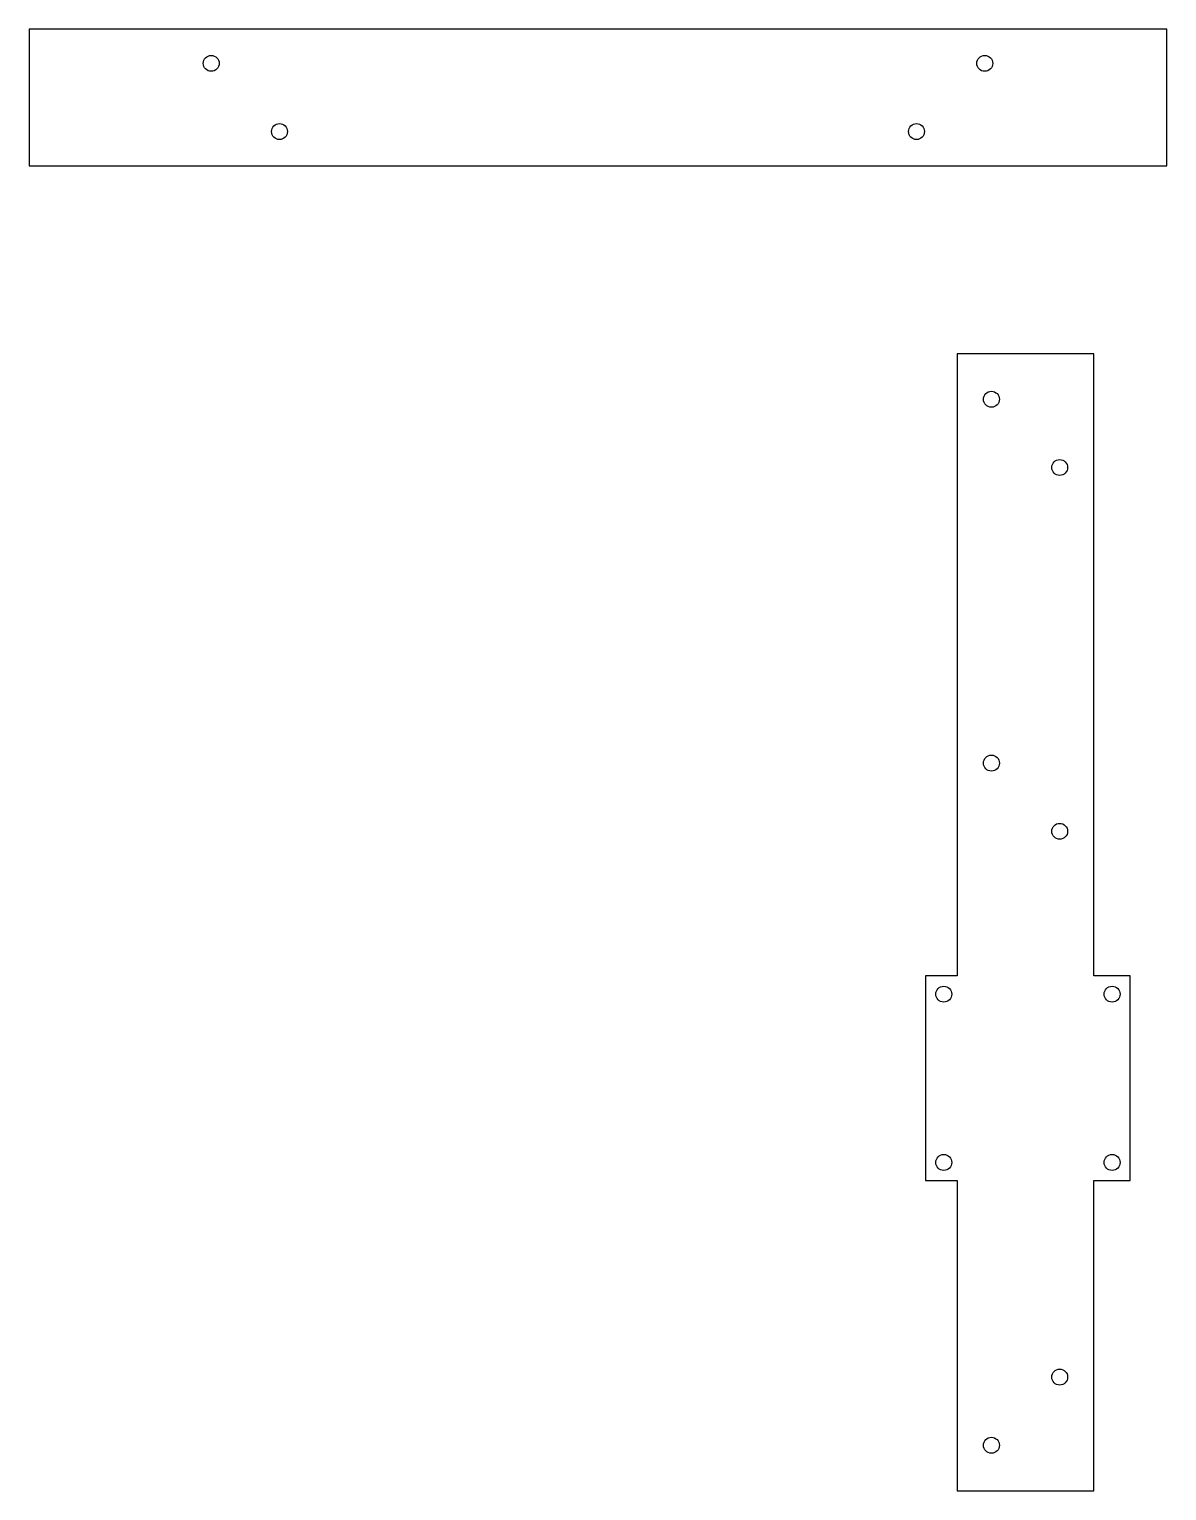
# Model space of a CAD drawing. Header units: millimetres. Extents: x -219 to 31, y -125 to 196.
import ezdxf

# ---------------------------------------------------------------- set-up
doc = ezdxf.new("R2010")
doc.units = ezdxf.units.MM
doc.layers.get('0').update_dxf_attribs({"linetype": 'CONTINUOUS'})

msp = doc.modelspace()

# ---------------------------------------------------------------- linework, layer by layer
for points in [[(-218.97, 166.36), (31.03, 166.36), (31.03, 196.36), (-218.97, 196.36)], [(-21.98, -56.81), (-15, -56.81), (-15, -125), (15, -125), (15, -56.81), (23.02, -56.81), (23.02, -11.81), (15, -11.81), (15, 125), (-15, 125), (-15, -11.81), (-21.98, -11.81)]]:
    msp.add_lwpolyline(points, close=True)
for centre in [(-178.97, 188.86), (-8.97, 188.86), (-163.97, 173.86), (-23.97, 173.86), (-7.5, 115), (7.5, 100), (-7.5, 35), (7.5, 20), (-17.98, -15.81), (19.02, -15.81), (-17.98, -52.81), (19.02, -52.81), (7.5, -100), (-7.5, -115)]:
    msp.add_circle(centre, 1.75)

doc.saveas('drawing.dxf')
